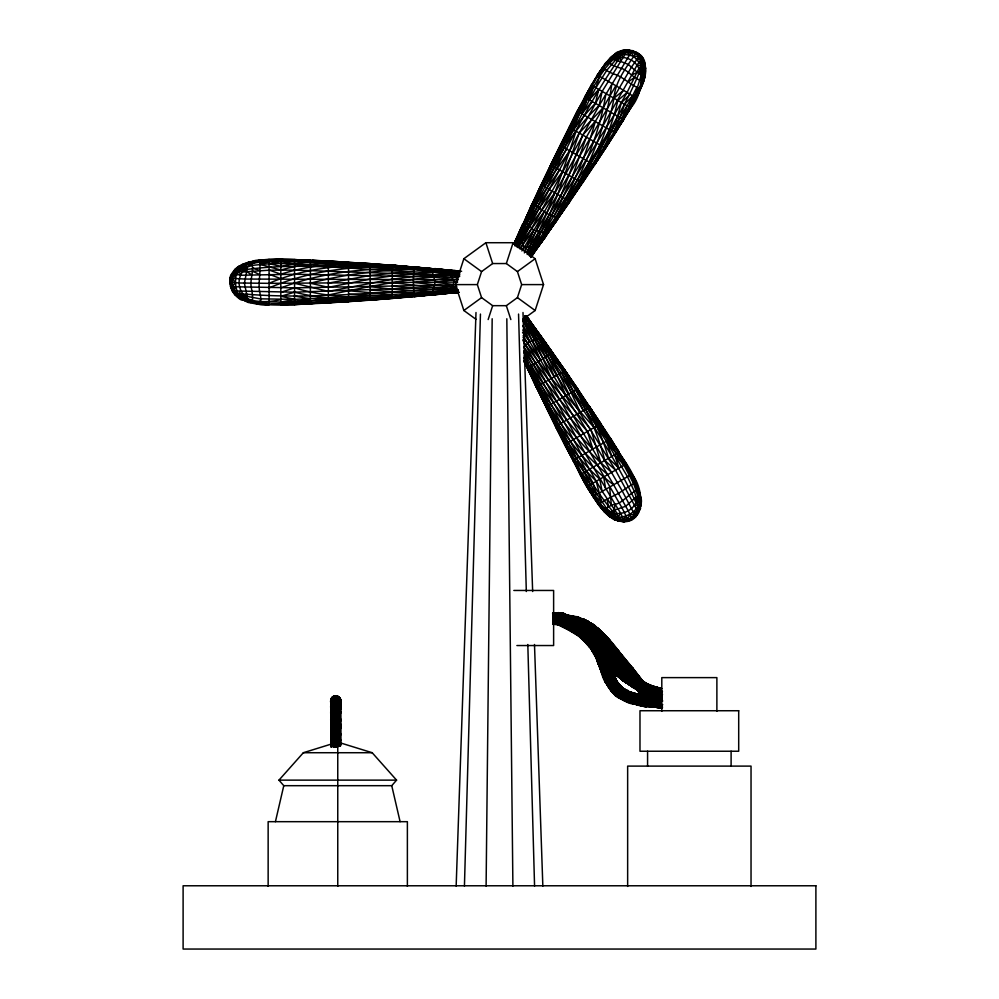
<?xml version="1.0" encoding="UTF-8"?>
<svg xmlns="http://www.w3.org/2000/svg" width="999" height="999" viewBox="0 0 999 999"><rect width="100%" height="100%" fill="white"/><g stroke="black" fill="none" stroke-linecap="round" stroke-linejoin="round"><path stroke-width="1.5" d="M461.6 271.266L392.332 265.21L328.346 261.051C298.938 261.451 266.995 253.758 239.161 266.121C227.198 272.677 227.185 291.508 239.161 298.052C267.02 310.302 298.951 302.622 328.346 302.797C371.765 300.424 415.122 296.79 458.366 292.257M458.166 277.497L294.58 274.238L240.722 275.249L232.118 273.376C224.101 280.557 241.021 310.227 247.203 296.828L244.418 283.142L247.203 268.931L246.628 266.758L244.43 263.524L235.065 269.468L232.68 273.289L239.61 266.184L251.049 261.588C255.12 269.792 249.513 278.833 251.286 287.45C253.159 297.714 255.045 309.827 240.722 297.502C234.403 289.46 234.79 279.92 236.975 270.654C238.474 268.306 242.382 261.913 245.592 264.285C249.176 263.174 256.83 258.067 259.653 261.288M244.78 263.611L251.298 261.701L269.056 259.54L269.131 304.483C251.036 308.279 231.144 289.41 242.32 272.028L242.32 268.743L245.592 265.185L251.286 262.175L259.191 260.289C261.601 270.679 257.817 281.381 259.64 291.895C264.86 310.964 250.637 302.447 239.598 298.002L234.303 290.796L230.931 277.959L235.065 269.468L242.32 272.028L269.43 270.18L294.593 270.117L459.602 275.674M320.866 303.084L348.551 301.648L348.551 262.238L311.888 260.327L328.346 261.051L328.346 302.922L294.568 304.57L272.053 304.183M330.694 701.31L331.231 708.803M330.694 700.998L331.168 698.626L330.844 699.687M340.085 714.984L340.771 700.324M458.166 291.77L392.07 297.665L280.819 304.82L280.844 304.183L294.568 304.57L294.568 259.528L269.131 259.665L256.843 261.114M516.908 246.878C549.912 184.653 577.609 118.968 617.619 60.814C613.149 42.507 644.13 49.813 644.83 63.162C648.301 79.396 637.612 94.093 630.756 107.867C608.229 144.892 584.378 181.156 558.965 216.271M328.346 302.922L333.017 302.185M301.76 303.933L348.551 301.099M552.934 624.1L571.353 625.961L557.267 624.35L557.629 614.61L566.545 614.947L573.638 616.77M628.646 677.909L595.791 639.61L586.913 632.454L579.345 628.433L579.857 624.625L582.367 619.805L583.416 619.18L588.236 621.54L597.402 627.971L602.971 633.079L618.668 651.785L615.946 648.551M552.834 620.217C595.529 616.445 615.884 662.087 640.009 688.473L647.539 694.355L647.24 701.972L644.867 705.931L635.264 704.095L624.737 700.586L614.323 694.08L607.817 686.051L611.151 683.116L616.096 680.744L620.916 686.588L626.498 690.958L625.162 695.391L622.252 698.701L617.981 696.952L617.869 695.666M615.921 681.755L616.47 680.893L611.813 670.554M458.741 292.345L370.142 300.137L370.142 263.636L348.551 262.362M595.841 657.817C602.247 652.11 589.747 653.533 596.927 657.854M553.121 615.534C597.277 611.613 619.23 657.654 643.868 685.489L647.352 687.974L655.506 690.858L656.942 687.287L661.525 688.561L650.873 685.888L649.387 688.873M266.421 260.127L280.819 259.303L280.819 304.82M659.702 703.758L638.024 700.511L628.246 696.99L620.304 692.145L611.95 682.617L601.236 658.541L609.353 678.958L620.579 691.77L625.586 694.567L633.041 696.99L659.827 700.998L659.602 704.208L637.861 700.948L628.046 697.402L621.965 693.943L616.47 689.285L611.55 682.866L600.811 658.728L597.352 661.238C598.463 663.336 614.273 713.323 622.489 687.774M486.101 886.088L492.17 318.756M294.58 303.933L294.568 304.57L310.389 303.796L328.346 301.948L348.539 301.523L392.245 298.339L458.304 289.797M638.811 690.896L637.936 690.983L640.009 688.473L645.554 684.652L651.76 689.335L660.464 691.758L651.198 688.998L646.341 685.838C654.083 692.994 647.202 683.666 646.341 686.875C649.35 689.46 646.59 683.728 644.879 686.713C629.045 695.229 655.556 701.56 662.175 701.236M571.565 625.786L565.222 624.924L565.621 617.394L566.545 614.947L573.513 616.246M522.702 339.897L585.227 453.496L614.934 503.971L613.661 519.305C645.067 531.843 646.228 491.408 631.905 474.175C598.551 420.03 562.599 367.332 525.499 315.634M644.78 64.898C646.341 72.365 644.43 83.866 639.622 88.561M657.03 687.3L651.448 685.963L641.233 681.355M614.71 661.113L608.341 667.607L623.588 681.006L637.699 690.097L623.463 680.981L626.947 675.411L607.579 658.166L581.43 628.92M404.745 297.19L392.245 298.339L392.332 265.21L459.915 271.204M611.925 657.529L590.796 635.526L595.504 628.721L597.265 627.747L602.971 633.004L618.756 651.598M597.202 628.771C595.966 623.9 586.937 621.99 582.892 619.305M464.435 886.088L480.444 314.073M661.625 701.523C655.344 703.97 656.38 690.384 662.337 695.079M660.464 691.758C654.994 690.784 647.839 684.565 645.566 692.844C641.957 696.49 648.039 700.811 651.286 698.751M456.156 886.088L475.999 312.512M582.729 629.507L570.928 625.486L557.18 624.075C559.952 623.164 584.74 639.71 566.52 627.797C569.318 618.893 584.115 640.646 587.275 641.907M634.752 703.758C672.115 713.199 607.105 699.337 614.909 692.694M616.408 695.666L614.323 694.08L618.181 690.958L621.191 686.675L614.085 677.547L610.539 668.905M651.86 698.888C633.141 698.663 616.907 688.523 611.363 670.366C614.273 680.719 621.203 690.446 632.23 692.881C635.039 693.131 639.023 694.268 638.511 697.814C638.199 710.202 623.289 700.574 617.894 696.827L628.846 702.384L644.355 706.118M330.694 700.324L331.231 703.796M340.085 704.857C345.154 695.729 327.123 694.642 331.231 704.27M331.168 702.722L331.231 709.902M340.696 705.818L340.085 708.753M330.669 707.092L330.744 705.956M340.771 713.161C341.346 705.719 327.697 707.866 331.231 714.747M370.08 264.51L370.142 263.636L459.902 271.391M567.819 624.687L580.431 634.253L600.149 657.092L615.746 672.777L614.997 674L623.438 680.906L637.787 690.072L632.692 687.337L633.953 684.078M331.231 707.13C329.658 698.651 345.379 702.572 340.085 710.127M644.855 64.81C645.841 69.63 646.178 78.359 642.469 81.156M591.858 635.214L590.871 635.589L586.937 632.542L588.361 628.808L580.007 624.2L571.191 621.465L552.847 619.755M595.104 626.735L592.744 624.3L583.304 619.143L597.39 627.896L609.677 640.821C602.16 632.13 593.768 623.463 582.729 619.43L592.907 624.562L597.402 627.971M623.875 690.184C618.006 685.501 614.972 678.096 611.55 670.404C625.624 697.24 610.052 673.938 622.514 688.074M622.752 671.34L608.304 657.542L584.34 629.832L580.094 635.514C590.384 644.83 598.438 659.64 608.866 667.282M622.976 50.549L623.101 51.211C606.093 56.531 602.897 63.711 621.141 68.219C629.495 71.004 634.515 80.382 643.668 80.944C645.391 72.34 646.291 62.125 639.535 55.345L627.472 50.387L622.976 50.549L620.192 57.33L617.619 60.814L615.059 60.002C607.267 47.44 640.421 48.214 642.919 58.666L644.58 63.611L640.109 55.007L631.967 50.974L599.163 105.507L520.242 249.088M576.685 630.893L575.424 631.256L577.859 627.01M660.789 695.916L660.851 693.706M639.148 89.848L636.288 97.565L630.619 107.842L605.481 148.164L569.88 201.498L530.856 257.305M594.929 655.157L591.545 649.25C598.988 660.551 592.007 653.808 591.82 648.913M568.181 615.846L564.123 613.511L560.439 612.749L560.252 614.747L555.444 614.959M535.114 248.826L534.253 252.66L530.719 257.417L534.253 252.66L534.64 248.539L533.928 247.165L549.525 214.348L557.792 194.405L579.22 133.004L602.135 91.446L627.472 50.387L631.967 50.974L642.307 58.953L644.83 63.162L638.985 68.182L627.035 92.57L614.497 114.398L527.185 254.52M606.955 651.598L599.587 658.041L608.453 667.619M643.806 77.373L644.043 74.875M526.573 316.034L540.397 335.776L526.523 316.496M632.23 692.881L633.166 694.63L632.817 697.889L631.393 700.761L629.32 702.359L621.778 698.9L612.762 692.469L605.644 681.755L597.352 661.238L605.556 682.055L611.363 690.559L617.832 696.678L624.512 700.586L627.31 698.588L629.195 694.018L628.346 691.258L625.611 692.856M458.191 291.421L414.273 296.641C413.224 287.55 413.037 276.248 414.273 266.908L446.453 270.192M572.627 627.847L571.59 628.446L572.589 625.874L581.243 633.054L605.007 660.551L616.433 671.915L633.541 684.827C606.231 671.415 593.556 641.433 568.968 624.999M269.131 303.971L269.056 304.62L259.191 303.883L252.61 302.31M626.098 520.954L618.356 520.754C609.702 518.893 604.07 511.213 598.588 504.882L604.045 500.674L618.543 493.381L631.518 484.815L636.351 483.079L640.684 497.227L639.26 507.055L634.802 514.597L628.034 520.516L623.463 521.778L620.729 521.041M232.093 274.688L230.357 277.635L229.758 282.093L230.931 286.713L294.568 287.849L456.693 284.84M330.694 701.935C331.106 694.879 343.631 697.614 340.085 704.07M661.563 706.817L645.641 705.331L636.338 703.383L626.286 699.762L616.046 693.069L611.088 687.524L606.805 680.519L594.567 651.935L593.781 650.574L592.532 651.098L591.433 649.625L592.869 649.163L591.046 646.665L589.685 647.24L588.024 644.43M659.827 702.834C646.365 701.698 631.905 699.887 620.854 691.395C611.6 684.29 608.229 672.477 603.808 662.237L588.111 644.143L590.347 641.021L594.405 637.911L612.624 659.315M330.694 706.63L331.168 704.22M340.734 707.829L340.234 705.968M530.319 256.368C564.16 207.355 603.508 158.516 613.96 98.202C615.184 80.757 627.172 66.384 636.55 52.273L640.109 55.007L631.668 66.783L524.313 251.436M523.051 325.512L596.69 446.878L622.277 491.046L635.751 516.733L628.034 521.178L628.034 520.516C607.617 523.701 595.966 501.073 586.937 486.638C564.46 445.404 544.667 402.747 524.05 360.564M526.323 252.36L602.897 125.924L631.755 74.962L645.666 68.394L644.18 63.374L638.324 56.656C631.356 56.231 624.899 53.509 617.732 54.058C601.136 64.411 597.714 68.469 616.895 75.062C625.312 78.759 631.755 86.164 640.721 88.649L644.642 74.276L643.656 69.031C640.259 62.725 634.74 58.329 631.018 52.435L622.265 52.348L613.036 56.031L602.959 66.846L597.402 75.025L611.838 83.441C607.654 117.832 595.766 150.837 579.532 181.319C566.733 208.267 544.143 228.559 529.183 254.183M625.649 674.45L625.199 673.588L638.286 690.284C643.718 697.801 653.683 699.2 662.262 699.912M632.804 668.568C617.532 651.573 605.094 630.207 583.678 620.129C604.944 630.344 617.394 651.847 632.704 668.756C631.48 666.895 626.86 671.69 625.362 673.351L638.448 690.059C643.843 697.552 653.658 698.988 662.212 699.55M616.096 694.717C619.705 700.112 629.27 701.66 635.264 704.095M611.338 657.704L613.586 654.258L618.718 651.073L632.879 668.256M616.283 695.666L611.151 690.771L605.556 682.055L608.94 679.17L614.298 677.572L618.693 684.465L617.444 685.551L616.545 684.415L617.469 683.566M614.76 677.884L614.285 678.883M627.597 520.754L635.601 516.146L640.471 508.566L639.822 508.354L640.234 505.781M617.906 519.38L618.356 520.754L613.486 518.893L608.766 516.046L608.853 514.647M567.707 624.962L567.981 625.599M645.829 683.778L643.244 682.267L651.46 685.776L641.383 681.193L645.841 683.054L641.77 680.893L643.531 683.304L641.658 680.981M607.392 639.248L602.684 633.791L602.872 632.879L592.345 624.338L588.611 628.421L579.857 624.625M568.344 615.284L560.364 613.486L552.647 613.998M561.825 614.984L562.187 613.011L552.609 613.349M552.984 624.263L565.359 625.012L557.18 624.075C564.472 628.571 587.687 638.299 563.161 623.888M661.488 688.261L660.476 691.945L656.755 691.133M530.344 254.633C566.121 206.793 596.366 153.297 605.943 93.569L591.333 85.115L602.996 67.045L613.224 57.068L621.59 54.483L623.676 57.492C648.276 61.701 643.418 93.569 630.756 107.867C598.413 158.204 565.721 208.366 530.744 256.93M662.212 696.003L653.159 695.254L653.271 700.124L658.416 701.223M330.744 700.162L330.844 699.525L330.844 746.465M340.734 701.635L340.484 702.734M602.135 91.446L599.163 105.507C558.416 143.531 537.874 196.241 514.71 245.617M331.168 700.923L331.231 705.394M588.236 622.964L588.149 621.465L583.179 619.155M275.424 821.678L283.778 785.689L278.971 780.132L303.359 752.722L330.594 744.292M552.622 613.573C567.869 612.325 567.27 615.159 552.684 614.56M631.755 74.962L637 65.172L641.008 65.697L641.82 69.818L641.395 74.538L634.552 96.741L630.182 107.58L580.981 182.205L550.736 164.823L514.048 243.744M259.191 303.883L263.536 303.571M640.072 70.617C616.658 129.071 575.624 178.921 543.481 232.755L533.703 230.057L526.685 223.064L524.013 222.989L522.889 223.813L513.761 244.131M636.825 87.288L632.629 95.804L624.512 104.47L620.079 117.62L613.561 132.093C622.464 115.21 638.111 101.648 642.145 82.418M659.577 691.271C656.842 698.039 643.943 692.469 639.697 688.773L598.563 638.349M558.166 615.047L558.079 612.637L563.161 613.299L562.762 614.822L552.697 614.897M626.011 672.589L641.982 691.87L653.271 694.792L655.544 690.534L660.002 691.246L650.849 689.123L644.18 685.302C619.505 657.342 597.427 611.288 553.159 615.222M662.474 707.067C649.862 704.957 658.915 710.701 659.602 704.208M564.098 613.661L558.091 612.824L562.187 613.011M565.222 624.924L557.267 624.35L564.31 624.512M553.196 613.748L553.571 612.687L556.131 613.374L553.571 612.687M235.564 286.85L234.303 290.796L235.564 294.717L239.161 298.052L243.893 295.779L260.102 298.838L294.605 299.363L391.82 294.568L449.85 290.522L454.445 282.105L449.85 273.514C398.601 264.373 346.478 262.387 294.568 260.152C274.275 260.739 246.915 255.407 232.68 273.763L230.931 286.713L232.68 290.896L294.58 292.183L456.705 286.626M230.944 277.472L232.118 273.376M639.822 508.354L641.308 503.346L634.253 498.801C603.896 435.077 560.851 378.234 523.464 318.556M551.997 417.919L523.776 360.564L555.606 426.523C574.388 453.246 581.855 494.517 610.476 512.524C619.942 515.634 631.38 511.9 635.988 502.772C644.13 479.021 620.054 458.553 610.776 438.736C584.278 398.788 557.867 358.716 529.27 320.229L526.473 315.946L577.622 388.873L609.477 437.749M340.634 702.11L340.085 703.583M605.943 93.569L630.182 107.58C636.475 93.307 648.339 76.049 641.008 60.09L636.563 58.966M617.832 683.154L612.487 672.227L614.76 678.159L618.693 684.465M476.098 319.393L463.861 310.502L455.457 284.603L463.861 258.716L485.889 242.72L513.111 242.72L535.139 258.716L543.543 284.603L535.139 310.502L522.902 319.393M477.347 284.603L481.58 271.591L492.657 263.549L506.343 263.549L517.42 271.591L521.653 284.603L517.42 297.627L506.343 305.669L492.657 305.669L481.58 297.627L477.347 284.603L455.457 284.603M488.149 319.555L492.657 305.669M506.343 263.549L513.111 242.72M528.671 253.596C548.051 214.298 562.624 172.827 576.073 131.181M611.838 83.441L615.834 85.652L586.376 137.125L572.127 177.098L554.233 216.321L557.442 219.655L530.906 257.03M601.698 69.505L597.402 75.025L597.914 75.424L584.677 97.153L621.927 118.681L628.933 106.918L632.629 95.804L615.834 85.652M516.196 245.055L564.21 147.652L595.791 87.9L599.562 76.723L604.857 68.831L613.748 58.579L617.657 55.869L620.192 57.33L623.676 57.492M599.562 76.723L593.643 86.613L589.16 99.788L598.688 89.523L595.404 103.359C557.03 142.657 537.574 195.08 514.56 243.881M330.844 705.918L331.168 705.107M340.634 707.879L340.085 709.053M607.429 666.308L612.25 677.821L619.143 686.588L623.776 690.521L620.816 695.391L617.981 696.952M515.222 245.841C532.192 199.35 555.332 155.444 578.209 111.676C591.121 94.118 596.128 62.587 620.192 57.33L620.966 61.538L628.309 64.436L639.223 73.963L645.304 74.263L645.017 68.519L642.844 64.223L639.185 62.113L637 65.172M573.426 129.658C581.143 107.892 588.985 85.702 602.996 67.045M557.38 624.263L564.16 624.787M514.772 244.031L531.693 204.783L555.931 155.345M640.534 88.724L643.443 81.106M514.385 243.781L531.693 204.783C539.735 206.169 545.529 214.897 554.233 216.321M552.147 165.572L550.736 164.823L560.227 145.355L577.335 111.176L591.333 85.115L591.883 85.464C570.054 123.864 551.311 164.198 535.302 205.394L559.527 169.818L579.22 133.004L603.109 107.78M662.137 696.952L653.071 695.716L647.689 693.93L651.198 688.998L660.264 691.445L651.598 689.11L646.615 685.764L653.895 690.796M514.198 243.669L522.889 223.813L524.413 223.227M636.288 97.565L632.629 95.804L627.035 105.894L621.927 118.681L623.688 119.68C593.668 162.075 568.581 207.992 533.928 247.165L524.2 246.853L519.205 238.661L541.246 184.852L569.88 201.498L545.417 236.326L529.857 256.144M589.685 647.24L587.899 644.58L589.81 646.877M523.089 249.613L586.376 137.125M592.195 85.714L581.73 113.699L592.02 101.423M597.589 641.308L610.239 656.006L603.471 662.462L580.094 634.964M518.344 235.926L522.802 224.975M524.238 361.85L536.288 387.113L565.072 370.504L540.609 335.664L525.099 315.821M524.375 252.922L533.703 230.057L519.83 248.601M528.571 213.299L541.096 184.877L542.944 182.43M330.981 699.225L332.617 696.827L335.239 695.941M251.298 301.998L251.049 302.585L239.61 297.552L239.161 298.052L235.564 294.255L235.065 294.705L232.68 290.896L232.667 286.788L235.052 282.804L232.667 278.359L230.357 277.635M537.3 194.942L540.921 186.438L514.223 243.843M540.459 335.252L539.21 338.923L529.645 341.496L523.988 347.227L589.41 469.305L602.035 491.071L617.195 513.623L618.618 521.191L623.526 521.103L635.601 516.146L638.561 513.061L637.949 512.774L639.348 509.453M523.364 223.601L532.13 204.795M526.972 252.772L543.98 211.875L517.819 247.477M629.807 107.43L630.619 107.842L634.228 99.9M579.982 634.24L578.995 635.876M240.722 290.622L239.161 293.943L235.065 294.705L232.68 290.422L232.118 290.809L230.944 286.214L230.357 286.538M619.954 685.589L621.191 686.675M541.52 185.027L551.173 165.047M635.839 97.315C639.685 88.861 646.253 79.308 641.82 69.818L638.985 68.182M638.786 88.062L628.933 106.918M559.328 148.401L577.335 111.176L585.227 97.477L584.677 97.153M603.871 147.228L611.775 131.056L617.594 116.196L621.39 102.635L630.107 94.443M577.335 111.176L550.736 164.823L560.689 145.629M552.734 165.846L593.643 86.613M603.271 509.24L598.626 504.695L603.796 511.288L609.078 515.472L614.123 517.245C625.399 518.356 635.801 513.086 640.047 502.272L639.073 490.634L636.163 483.017M561.388 144.243L566.945 133.092M568.331 130.307L569.717 127.522M331.168 706.093L331.231 708.491M662.399 694.767C655.169 694.243 646.69 693.019 642.045 686.775L606.068 642.607L593.418 630.881L584.427 625.824L583.091 629.445L596.028 640.109L602.285 647.127L602.959 646.877L590.933 634.552L579.195 627.26L565.009 623.726L552.834 623.014M570.392 126.186L577.859 111.488M518.469 247.827L559.527 169.818M578.533 110.215L585.227 97.477M523.151 335.602L622.065 507.979L627.497 518.818C621.228 519.605 614.21 519.705 608.766 516.046L612.062 510.939L625.761 506.243L636.226 496.99C645.279 494.305 640.172 508.591 638.361 512.537L634.802 514.597L630.157 514.522L627.497 518.818L628.034 520.516M555.731 217.432C572.514 187.113 586.226 155.007 595.267 121.516L582.704 135.015L568.98 175.325L560.726 195.904L543.481 232.755L545.466 236.85L530.906 256.706M331.168 699.312C333.142 694.53 341.146 696.328 340.771 701.51M340.085 705.669L340.796 703.084L340.234 700.786M331.168 723.026L331.231 726.535M620.704 122.952L615.259 133.079L623.576 119.618L622.789 119.181M340.085 707.392L340.796 704.857L340.234 702.584M591.433 85.202L584.79 97.215L571.416 128.496L550.849 164.86L526.685 223.064L549.213 189.261L562.549 171.616M587.437 93.469L591.883 85.464M552.872 619.293L571.278 621.003L584.64 625.399L588.036 621.44M521.89 250.924L524.2 246.853L522.415 249.213M561.475 144.293L563.036 141.608M608.379 142.932L594.243 164.997L601.435 153.009M609.877 140.335L611.376 137.75M561.738 624.887L561.163 625.686L572.789 631.718M331.168 740.646L331.231 743.905M340.309 743.805L340.234 740.546M627.035 105.894L567.519 199.638M340.085 709.44L340.771 706.256M595.791 87.9L606.868 70.167L617.632 57.655M552.31 352.772L541.258 336.963M593.381 82.954L594.892 80.444M596.403 77.934L597.914 75.424M637.949 512.774L640.471 508.566L635.988 502.772L634.253 498.801M570.491 126.249L572.04 123.689M543.081 185.527L566.708 149.088M580.981 182.205L582.342 183.067L590.322 169.855M516.321 246.466L529.732 226.298L554.807 192.782M578.471 187.587L557.217 219.28L528.896 255.419M552.822 621.116L570.978 622.789L583.678 627.447L597.002 637.837L595.741 640.072L602.285 647.127L587.649 632.604L579.445 628.508L583.204 630.307M236.975 274.887L240.722 267.557C243.194 265.697 248.951 259.678 251.823 262.512M340.085 722.389C344.393 714.56 327.485 714.135 331.231 722.165M597.814 158.092L600.374 154.196M573.276 616.046L571.278 621.003L571.166 625.948M585.876 176.161L588.436 172.315M544.717 186.376L569.667 150.799L594.355 165.06L615.259 133.079L577.447 111.239M331.393 698.376L333.404 696.49M599.487 73.102L601.848 69.618M558.903 216.209L562.375 211.101M564.984 207.268L568.456 202.16M548.089 231.893L555.506 221.141M340.085 726.748L340.796 724.725L340.234 722.914M557.167 218.756L545.616 236.451L534.952 250.587L538.511 245.554M662.175 696.478C656.48 699.2 644.33 688.798 641.121 693.356C643.031 698.776 653.021 699.637 658.066 700.911M340.085 729.682C344.205 722.339 327.672 721.952 331.231 729.47M542.944 239.248L547.44 233.004M242.32 272.028C258.154 251.161 288.536 263.574 310.377 262.088C360.189 264.423 409.99 267.307 459.627 272.04M592.345 624.338L602.872 632.879L609.752 640.396L605.444 643.131L602.122 647.065L590.734 635.202L579.233 628.221C600.124 636.912 611.276 658.553 626.123 674.263M551.91 191.009L539.148 208.354L519.205 238.661L516.333 239.835L513.748 244.218L515.459 241.009M550.174 229.295L557.467 219.418M568.768 200.549C591.396 170.966 609.914 137.163 617.819 100.499L627.035 92.57M459.528 273.751L414.061 267.282L392.332 265.21L392.083 265.996L395.154 266.233M613.186 691.733C611.338 693.294 617.245 695.591 612.774 692.245L616.033 695.466M642.27 682.392L645.217 683.428M642.482 691.183L647.489 686.625L656.331 690.833L647.814 687.649L644.48 685.127C624.787 663.461 610.177 634.702 583.653 620.416M608.766 516.046L603.796 511.288L608.441 506.68L614.934 503.971L620.779 513.399L618.319 516.62C597.764 513.274 590.072 489.985 581.98 473.601C561.675 435.552 542.519 396.89 523.788 358.042M551.648 225.911L554.408 222.34M340.085 736.313C343.943 729.557 327.922 729.208 331.231 736.126M542.757 239.111L545.616 235.464L545.466 236.85L530.694 256.568M623.438 670.579L619.967 667.931L615.958 672.514L633.204 685.514C611.326 673.451 596.815 652.634 580.182 634.752M605.981 64.136L603.421 67.295L602.959 66.846L607.617 61.938M566.745 628.034L569.38 629.382M597.477 75.162L603.596 67.745M572.852 616.383C583.641 617.157 576.336 616.433 575.961 621.715C570.904 631.368 587.774 628.596 590.871 635.589M589.835 647.252C587.512 645.591 580.506 636.775 586.888 641.995M625.074 673.788C632.754 683.691 642.245 701.56 657.067 700.149M283.778 785.689L391.745 785.689L396.566 780.132L372.177 752.722L340.634 742.969M340.085 741.882C343.644 735.801 328.221 735.489 331.231 741.708M659.303 700.799L653.833 700.361L647.814 698.289L639.397 692.757L647.364 698.301L658.841 701.198L653.533 700.336L644.667 696.915M609.877 688.661L617.757 682.966M639.185 62.113L642.919 58.666L639.535 55.345M580.481 627.884L579.545 628.533M592.869 650.524L592.395 651.098L587.799 644.692M619.143 686.588L612.699 692.482L605.569 682.18L611.188 690.721L616.57 695.629M607.817 666.208L612.624 677.722L618.056 684.902L618.905 684.253L616.096 680.744M617.819 685.102L611.151 690.759L611.85 690.234M598.176 75.737L604.857 68.831M626.373 516.121L623.189 519.418L618.743 520.529L613.661 519.305L613.361 517.669M553.084 615.871C597.127 611.975 618.943 657.991 643.543 685.701L650.449 689.41L660.139 691.32L652.559 689.997L650.274 693.93L649.612 698.588L653.396 700.249L662.037 701.373M588.911 644.093L584.465 640.297L583.916 640.846M602.872 632.879L597.265 637.524L603.796 644.692L598.226 638.636M633.541 686.825L632.829 687.374L623.688 680.968L608.416 667.507M595.554 635.589C592.195 631.892 592.857 635.539 595.729 637.225M636.026 515.559L638.361 512.537L615.471 470.067L522.652 320.667M594.667 655.007L596.041 657.904M621.578 689.622C623.801 692.757 626.398 687.412 628.846 691.62M584.427 629.782L612.762 662.961M648.601 697.727L647.364 698.301M608.541 60.964L608.154 60.452L613.036 56.031M571.378 380.569L553.134 353.971L565.072 370.504L563.96 371.428M623.813 688.686L621.778 689.447L626.373 692.045M662.474 691.458C656.006 693.98 648.426 682.504 644.605 691.108C636.413 700.149 658.928 699.799 662.599 701.111M593.793 495.991L593.019 496.715L631.905 474.175L638.174 489.597M613.96 98.202L623.551 90.385M608.154 60.452L612.375 57.105M609.415 667.482L613.536 677.559L618.881 684.265M623.513 681.006L614.997 674L623.463 680.981L638.024 689.922L623.463 680.706L615.009 673.9L637.587 689.572L623.438 680.906L615.284 673.875M463.861 310.502L481.58 297.627M517.42 271.591L535.139 258.716M635.177 694.842L636.75 694.305L642.332 695.504M644.405 69.468L645.404 68.744M587.774 644.867L588.436 644.455M526.785 367.27C535.626 363.836 544.667 357.692 552.547 352.635L525.212 317.62M628.134 81.906L634.702 77.335M587.787 486.038L586.937 486.638L598.588 504.882M643.893 695.416L642.994 695.804M614.635 55.469L617.032 53.859M632.055 474.175L631.455 474.438L626.348 463.886L586.937 486.638L574.55 459.652C589.385 476.486 599.525 496.728 614.535 513.349M577.21 389.135L588.423 405.794L577.21 389.135L580.357 394.43M619.38 685.826C623.476 689.198 616.42 682.03 622.34 687.612M578.159 469.168L564.672 444.605L546.016 407.117L577.622 388.873L565.072 370.504L524.6 317.682M581.118 474.088L580.244 474.625L587.025 486.55L596.59 500.811M592.944 494.817L587.025 486.55L564.672 444.605L600.936 423.663L590.122 408.391M572.852 460.626L610.776 438.736L625.774 464.185L626.348 463.886L589.622 406.88L555.606 426.523L572.976 458.828M600.424 423.963L589.622 406.88L610.252 439.036M645.404 696.89L650.549 699.337M610.676 438.798L619.255 452.097L580.244 474.625C563.024 434.852 538.961 398.414 524.213 357.43M429.545 268.893L435.164 268.669L458.166 271.154M572.964 460.564L573.726 460.127M617.195 513.623L614.348 515.259L606.381 508.229L590.496 484.415L558.716 424.725L524.188 355.906M635.988 502.772L638.523 501.298L639.685 496.865L631.905 474.175M620.779 513.399L622.34 516.833L618.681 518.943L614.123 517.245L605.019 509.69L593.531 496.328M635.988 508.953L639.26 507.055L641.046 502.984L640.684 497.227M243.893 295.779L246.628 294.205C316.508 299.787 386.75 290.971 456.63 288.486M593.643 652.434L594.88 651.76C602.247 665.334 604.482 682.105 616.246 692.894C628.571 703.758 645.966 705.681 661.7 706.63M596.553 639.86C589.198 634.777 581.143 626.685 570.978 625.674M641.87 694.155C630.157 684.74 646.902 700.099 650.224 699.387M600.649 657.841L599.612 658.116L580.044 635.152M620.429 686.837L622.24 687.574M572.727 631.905L561.101 625.611L578.746 636.113L566.52 627.797L557.067 623.863C597.015 622.102 615.696 664.947 638.648 689.834C644.03 697.127 653.646 698.975 662.162 699.15M546.016 407.117L546.803 406.73M609.727 688.973L618.756 697.027M596.028 640.109L587.474 632.679L579.807 628.471L587.837 632.479L602.409 647.102L590.734 635.352L579.27 628.321M230.357 281.843L229.758 282.093L239.161 282.992L269.043 283.341L457.567 282.068M614.934 503.971C622.852 505.432 640.396 478.471 640.284 497.452L640.933 497.477M580.094 635.514L580.968 635.451L587.025 642.007M269.043 283.341C300.761 269.418 335.714 265.272 370.08 265.235M269.118 287.899C300.999 274.338 335.514 268.119 370.03 266.945C400.237 264.623 429.582 274.088 459.715 274.213M337.025 747.289L337.025 695.928L335.739 695.754L333.841 696.128L333.841 747.364M280.831 287.937C337.824 266.146 399.812 265.909 459.602 273.014M280.894 292.307L294.568 287.849C347.864 304.121 403.783 295.554 458.116 290.934M662.499 700.861C654.869 700.724 643.706 698.388 639.772 692.707M596.028 657.305C600.849 665.496 601.373 681.106 608.878 686.138M537.1 386.938L536.288 387.113L524.213 360.189M635.739 483.254L636.351 483.079L638.274 489.572M662.325 700.262C648.413 697.814 633.666 695.316 621.565 687.799M458.366 279.708L244.767 279.058L232.667 278.359L235.564 269.917L239.161 266.121L243.893 269.867C306.231 260.914 369.905 271.528 432.604 272.44L435.152 282.267L432.604 291.833L433.878 294.193L435.164 294.755L458.166 292.145M588.823 644.28L588.149 644.243L603.408 662.474L588.111 644.068M626.223 521.103L623.463 521.778L622.34 516.833M623.101 51.211L618.019 52.423L618.231 53.059L613.124 55.682L613.436 56.269M235.564 278.733L234.303 274.313C241.421 262.138 257.305 263.611 269.131 260.177M633.416 512.062L637.462 511.188L640.222 508.129L641.308 503.346L640.659 503.209M328.346 295.005C371.616 285.739 415.297 277.51 459.528 274.762M328.346 283.104L370.08 275.462L412.999 271.341M294.593 260.552L294.58 259.653L310.389 260.127L310.377 262.088L294.605 263.674L280.994 266.408L269.43 263.724L280.969 263.511L294.593 261.551L280.906 261.363L269.43 263.724L252.397 265.359L242.32 268.743L239.161 271.503L240.722 275.249M246.628 294.205L239.161 293.943C250.474 303.209 267.495 302.772 280.994 299.575M269.43 301.898L280.969 302.073L294.605 299.363L280.956 296.253L294.58 292.183C333.341 301.998 373.976 300.899 412.999 293.207L370.08 290.022M328.346 298.064L294.593 303.534L280.844 304.695M458.054 290.372L414.061 296.541M456.693 292.133L430.307 294.83L437.662 294.156M457.392 281.681L454.445 282.105L457.392 282.467M280.844 259.952L259.653 262.262M236.975 290.634L236.975 294.418C257.879 309.528 286.863 303.134 310.377 298.851L294.593 296.079M609.79 688.985L606.031 682.492L597.414 661.088L605.744 681.58L611.5 690.434M440.596 293.631L443.531 293.231M458.154 279.096L435.152 282.267L453.758 284.515M458.878 292.245L453.771 292.782L449.85 290.522L413.636 288.399L392.232 286.014M634.253 704.12L623.576 699.75L629.32 702.359M418.643 295.679L421.69 295.279M558.154 614.647L560.289 614.385M395.304 297.64L398.364 297.265M638.661 490.859L639.298 490.784M458.866 292.295L454.458 292.832L452.31 292.02M552.634 613.773L560.402 613.074M552.659 614.26L560.364 613.486M617.857 52.835L622.265 52.348L625.536 54.233M456.843 292.245L440.596 293.868M459.665 276.573L414.273 282.442L456.718 287.188M427.435 295.229L406.793 296.84M558.141 614.285L560.314 614.048M407.854 296.878L414.061 296.253M272.178 260.289L280.844 259.44L280.919 260.352M558.129 613.948L562.012 613.998L567.782 615.996M418.494 295.866L425.874 295.217M634.103 505.706L637.749 505.394L638.124 496.565L633.678 483.741L623.9 465.134L575.736 390.085L524.787 316.071M395.154 297.777L402.422 297.19M583.404 630.394L579.445 628.508L587.474 632.679M354.72 300.824L376.024 299.2M381.918 298.763L389.298 298.226M370.142 263.636C340.372 262.25 309.84 261.451 280.956 270.03L259.952 264.335L269.28 261.576L280.906 261.363M606.805 682.504L605.631 682.292L595.841 657.554M354.707 300.687L362.425 300.162M370.03 297.889L280.969 302.073M339.223 301.673L346.99 301.198M370.13 299.638L392.245 298.002M323.863 302.585L328.359 302.335L323.863 302.247M558.116 613.386L563.998 613.985M303.197 303.596L314.885 303.209M644.904 697.027L643.294 695.754M413.211 269.493C378.559 270.117 343.893 274.3 310.377 283.216L310.389 303.921L307.517 303.172M339.223 301.96L348.551 301.648M280.906 303.783L310.377 302.909L328.346 300.374L370.117 300.012L432.604 291.833L392.07 289.223L370.117 286.501M595.466 651.435C602.584 665.034 605.544 681.268 617.207 691.97C629.37 703.096 647.04 703.571 662.562 704.582M594.33 650.299C602.185 664.148 604.745 681.218 616.883 692.295C629.095 703.458 646.852 703.995 662.437 705.007M631.393 700.761L646.49 704.108L662.3 705.419M598.838 659.802C603.658 672.789 608.391 687.549 620.504 695.716C632.492 703.92 647.564 705.044 661.625 705.806M521.653 284.603L543.543 284.603M513.836 590.459L553.621 590.459L553.621 645.541L516.895 645.541M303.359 752.722L372.177 752.722M278.971 780.132L396.566 780.132M311.888 261.139L328.359 261.176M605.744 681.58C616.096 702.16 641.246 707.042 662.225 706.967M280.969 263.511L391.895 268.182M618.568 697.077C631.543 704.944 647.165 706.543 662.012 707.192M331.456 262.075L340.784 262.225M558.091 612.812L563.161 613.299M658.453 706.693L662.399 706.755M553.371 614.185L573.551 616.346M553.309 614.373L560.876 614.822M553.271 614.522L557.966 614.947M553.234 614.722L566.233 615.297L578.708 617.682M553.196 614.947C567.832 614.735 583.391 617.257 595.142 626.623M553.059 616.246L565.796 616.62M553.021 616.658C570.566 615.746 588.861 620.991 601.648 633.428M552.984 617.095C570.417 616.158 588.598 621.353 601.373 633.628M552.959 617.557C570.267 616.62 588.336 621.728 601.086 633.841M552.934 617.869C570.117 617.182 588.049 622.115 600.774 634.09M552.909 618.344C596.391 613.598 619.58 657.729 643.181 685.938L649.325 690.734L661.251 693.356M552.884 618.818C596.241 614.023 619.255 658.129 642.819 686.201L649.088 691.096L661.138 693.756M552.834 620.679L565.109 620.941M552.822 621.54L565.047 621.828M552.822 621.94C595.042 617.494 617.719 660.464 640.684 687.886L647.864 693.493L657.929 694.692L648.463 692.195L641.783 686.975C622.015 665.421 607.604 636.263 580.756 622.452M552.822 622.327C594.929 617.906 617.382 660.926 640.334 688.186L647.689 693.93M552.834 622.689C568.793 621.878 585.451 626.361 597.265 637.524C587.075 626.261 572.09 620.704 557.08 620.754M552.847 623.314L565.009 623.726M552.872 623.588C594.805 619.193 615.659 663.161 638.873 689.585C643.194 695.466 650.636 697.801 657.567 698.751M552.884 623.813L564.235 624.675M661.8 707.379L644.355 705.794M557.142 619.368C598.526 616.883 619.18 660.089 642.432 686.488C647.015 692.619 655.381 693.793 662.487 694.317M557.117 619.842L565.209 620.004M557.105 620.304L565.159 620.479M391.895 296.403L348.539 294.168M557.08 621.191L565.072 621.39M661.575 707.504C648.726 706.892 635.439 705.569 623.676 699.987L633.816 703.883L644.093 706.143M348.551 263.162L351.636 263.249M362.425 263.549L392.332 265.21M348.551 262.238L294.58 259.653L328.346 262.912M657.292 707.479L661.35 707.604M456.593 289.061L433.878 287.575L392.32 282.63M377.472 264.785L389.285 265.21M662.487 707.704C653.184 706.343 641.033 708.104 633.116 702.909M557.405 615.946L565.884 616.283M557.092 623.101C597.29 621.041 616.483 663.823 639.397 689.048C644.605 696.041 653.945 697.801 662.125 698.313M659.49 704.632L662.524 704.757M659.352 705.057L662.399 705.182M659.19 705.456L662.25 705.581M659.015 705.831L662.087 705.956M661.9 706.305L636.513 703.209M658.229 706.93L661.35 707.055M658.004 707.13L661.912 707.292M558.091 612.737L560.439 612.762M661.313 707.23L655.918 707.017L661.438 707.354M661.513 707.417L656.131 707.192L661.638 707.517M656.818 707.492L661.85 707.629M557.454 615.609L565.983 615.983M558.104 613.161L560.389 613.261M558.116 613.648L560.339 613.748M656.58 707.442L662.062 707.692M557.492 615.309C583.316 613.836 604.67 631.38 618.843 651.298L602.784 632.866L597.04 627.734M566.321 615.147L557.629 614.61L566.233 615.297M362.387 264.023L365.472 264.223M391.82 294.568L348.539 290.746M566.87 615.933L566.733 615.134L557.667 614.46L573.176 616.071M377.41 265.01L380.344 265.21M557.192 624.175L565.134 624.712L575.636 627.06M557.704 614.335L566.47 614.972M404.395 266.908L409.016 267.257M658.116 693.93L648.251 692.632L641.221 689.947M580.357 623.326C607.042 637.125 621.353 666.133 641.033 687.574C645.866 694.218 654.67 695.366 662.275 695.541M557.792 614.248L566.733 615.134M557.579 614.797L566.158 615.484M557.542 615.034L566.071 615.709M557.367 616.333L565.709 616.995M557.317 616.733L565.621 617.394M557.28 617.182L565.534 617.832M557.242 617.644L565.459 618.294M557.217 617.956L565.397 618.606M557.192 618.418L565.334 619.068M557.167 618.893L565.259 619.542M557.067 621.615L565.022 622.252M557.067 622.027L565.009 622.652M557.067 622.402L564.997 623.039M557.08 622.764L564.997 623.388M557.105 623.401L565.034 624.025M557.13 623.663L565.059 624.3M565.097 624.525L557.155 623.888L573.039 631.168L584.465 640.297M657.679 696.091L647.402 694.78L639.959 691.408M417.982 267.944L420.866 268.182M564.46 624.125C554.42 624.138 571.316 630.144 572.827 631.93L566.645 628.134M658.254 693.506L650.736 692.744L641.533 689.635M657.629 696.553L647.277 695.192L639.772 691.658M560.414 612.924L562.175 613.074M662.125 697.414L647.177 695.591L639.61 691.882M662.412 700.574C654.245 700.074 645.329 698.301 639.485 692.095L647.09 695.978L662.112 697.864M657.854 700.449L647.015 697.801L639.323 692.444L646.977 696.69L662.137 698.738M662.337 691.508L652.359 690.159L644.23 687.2M643.88 687.487L652.172 690.359L662.05 691.733M643.518 687.787L651.96 690.596L661.912 691.907M643.144 688.111L651.76 690.871L661.775 692.132M661.638 692.382L651.96 690.596L646.078 687.374M661.5 692.669L649.325 690.734L642.906 688.323M642.195 688.985L648.851 691.495L661.375 692.994M658.378 693.106L648.613 691.92L641.857 689.31M441.57 269.942L444.642 270.217M657.554 697.914L647.027 696.34L639.397 692.282L646.965 697.564L657.767 700.174M527.697 367.47L525.137 363.174M455.244 271.216L452.31 270.916L460.339 271.166M651.96 699.3C628.746 699.063 610.364 686.65 605.232 663.286M656.668 700.224L647.377 699.238L633.179 696.116L621.103 691.021L610.202 678.558L602.247 659.715L609.777 678.758L614.21 685.127M622.227 693.556L638.436 698.701L659.864 701.448M621.965 693.943L638.373 699.163L659.877 701.91M624.924 695.791L638.274 699.612L659.864 702.372M598.151 655.881L608.129 679.632L619.717 692.869L627.809 697.814L632.317 699.188L659.777 703.296M401.411 266.296L392.245 265.322L434.74 268.981L459.665 272.552M404.47 266.621L410.589 267.27M652.846 698.638L657.592 699.15M560.289 623.875L564.385 624.325M418.643 267.52L424.737 268.207M429.308 268.731L433.891 269.243M392.07 266.646C355.132 261.838 316.596 262.712 280.894 274.188L269.43 270.18M460.339 271.228L454.458 270.492L450.699 272.215L449.85 273.514L413.636 276.411L392.232 279.221L328.346 291.371L294.555 283.291M336.238 695.941L339.423 697.514M653.159 695.254L645.192 693.656L640.172 691.146M259.34 303.271L269.131 304.483L259.653 302.884M657.954 700.699L653.196 700.012L659.153 700.973L654.507 699.924M523.126 320.367L524.999 324.375L529.445 324.65L606.393 441.271L627.322 476.386L634.452 491.67L636.975 500.387M459.627 271.616L435.164 268.669L432.604 272.44L392.07 275.924L370.117 279.071L328.346 287.35L310.377 283.216L310.377 262.088L280.844 259.44M658.528 692.744L645.366 690.072L641.408 687.275C621.678 665.771 607.317 636.7 580.556 622.889M252.635 302.21L255.319 302.635M647.315 701.523L632.504 698.763L624.662 696.191M647.127 702.434L627.572 698.214L617.532 691.645L610.377 683.641L608.129 679.632L598.551 655.681M647.002 702.871L631.892 700.012L627.572 698.214M566.808 615.434L569.53 615.871M567.17 624.912L570.179 625.399M653.533 700.336L658.279 701.148M655.694 690.484L659.864 691.208M645.641 705.331L630.107 702.022L622.514 698.538L615.509 693.518L605.881 681.393L597.514 660.913L608.191 686.288L614.71 694.043L607.817 686.151M659.215 691.77L656.53 691.283L659.278 691.957M659.278 691.495L650.649 689.248L645.716 686.151L631.655 668.281M658.965 691.882L650.237 689.61L646.59 687M657.829 695.154L648.251 692.632L642.544 688.648M653.271 694.792L657.754 695.616M657.592 697.015L647.539 694.355M657.567 697.464L647.402 694.78L640.933 690.259M657.554 698.338L647.177 695.591L640.396 690.858M636.338 703.383L645.804 705.157M624.125 700.461L635.002 704.158L644.605 706.043L633.616 703.696L623.576 699.75M658.691 701.248L650.724 699.25L643.131 695.791M660.351 691.558L651.198 688.998M644.23 695.891L632.417 693.006M631.555 692.732L644.43 695.966M641.733 695.591L632.292 693.219M635.451 694.655L641.208 695.853L632.017 693.331M646.852 703.308L637.687 701.373L627.809 697.814M646.69 703.721L631.892 700.012M646.49 704.108L631.643 700.399M637.037 702.547L646.278 704.482M636.788 702.896L646.053 704.832M645.391 705.581L630.381 701.822L622.777 698.338L615.771 693.306L606.056 681.193L596.403 657.916M645.129 705.781L630.107 702.022M634.028 704.02L643.843 706.131M644.867 696.291L628.983 691.82M609.14 667.507L613.324 677.584L619.792 685.838L629.083 692.057L645.067 696.515M608.191 666.133C612.3 685.851 630.694 697.077 649.612 698.588M633.191 694.892L647.152 698.126L639.298 692.644L644.492 696.053M622.727 692.769L633.116 696.553L647.414 699.687M647.427 700.137L633.116 696.553L626.098 693.331M647.414 700.599C626.773 699.075 608.841 683.928 604.695 663.473M647.377 701.061L632.941 697.439L622.951 692.382M647.24 701.972L632.667 698.326L622.489 693.169M622.714 50.986L626.735 51.848L629.532 54.908M617.619 60.814L620.966 61.538M656.805 687.437L661.513 688.411M661.525 688.561L650.998 685.714M661.138 688.973L650.749 686.088L642.382 682.242M661.076 689.223L644.892 683.84M654.158 700.224L650.898 699.125L658.99 701.111M661.001 689.522L644.705 684.103M660.913 689.847L644.505 684.39M660.839 690.209L645.466 685.214M660.751 690.596L646.428 686.076M660.664 691.021L646.228 686.463M660.564 691.47L647.202 687.399M627.684 691.258L642.082 695.516M636.251 694.317L641.82 695.566M562.162 613.186L568.306 615.434M562.1 613.511L568.256 615.621M562.062 613.736L562.986 613.948M556.043 613.523L553.384 613.086L555.931 613.748M636.987 694.355L632.017 692.782M654.682 699.725L656.992 700.262M656.443 691.033L659.19 691.683M638.411 696.54C622.464 694.942 611.538 680.906 608.029 666.158M259.952 301.248L269.28 303.584M556.168 613.935L553.496 612.799L556.168 613.361M553.583 613.374L556.156 614.035M573.076 616.133L578.671 617.582M553.596 612.699L556.193 613.398L553.608 612.762M649.537 698.014L644.48 696.303L639.298 692.644L644.505 696.528L649.562 698.313M654.482 691.658L647.989 689.185L644.879 686.713M654.308 691.97L647.739 689.472L644.567 686.95M249.987 301.623L244.43 300.662L239.61 297.552M628.346 691.258L637.437 694.592M650.649 689.248L652.734 689.872M627.884 701.735L633.428 703.483L629.158 701.985M632.592 693.181L637.824 694.992M632.891 693.643C680.531 706.368 619.755 692.906 619.792 685.838M638.261 695.903C624.487 693.231 613.611 682.479 610.264 668.905L614.46 678.671L611.638 671.415M633.166 694.63L638.361 696.278M638.473 696.952L629.233 693.618L623.776 690.521M638.498 697.377L629.195 694.018M638.511 697.814C621.853 694.655 610.439 680.219 606.218 664.497M629.845 702.172L635.526 703.983M635.002 704.158L623.95 700.349M628.408 702.247L634.502 704.17M558.503 623.913L573.326 630.644L584.877 639.884M651.198 685.501L657.08 687.449M651.098 685.589L657.092 687.599M651.423 686.201L657.067 688.024M651.385 686.463L655.619 687.836M557.092 623.688L573.164 630.918L586.65 642.195M650.499 689.572L654.195 690.771M631.793 692.732L636.5 694.293M631.306 692.757L641.57 695.666L632.217 693.244M555.706 623.638C568.319 627.31 579.545 634.827 588.249 644.592M651.098 698.95L654.333 700.099M555.731 623.701L561.163 625.686M629.033 701.698L633.266 703.221M578.409 617.37L588.236 621.54M578.171 617.444C593.019 621.853 603.883 633.553 613.211 645.317M577.897 617.682L588.361 621.915L592.907 624.937M557.38 623.826L561.475 625.324L557.454 623.676M558.528 623.788L573.039 631.168M558.478 624.025L572.927 631.38M252.71 267.919L259.952 270.579M580.007 624.2L584.427 625.824L598.826 635.864M579.707 625.049L592.807 631.618L605.444 643.131M579.582 625.461L592.532 631.98L605.094 643.456M269.268 274.288L280.831 278.684M647.814 687.649L646.153 685.913L653.846 690.521M651.76 689.335L653.771 690.284L647.489 686.625M557.267 624.013L566.458 628.084M563.211 623.788L572.077 628.334M652.359 690.159L648.701 688.511M629.083 702.397L618.094 697.04M579.195 627.26C600.524 634.977 611.163 657.255 626.086 672.664M557.355 623.863L561.376 625.474M651.485 689.035L653.621 689.972M581.967 620.317L596.278 628.109L609.44 641.196L597.365 628.321L583.503 619.243L587.175 621.765M587.15 641.758L573.501 630.332L561.438 624.2L573.326 630.644M566.895 626.81L561.338 624.512L573.164 630.918M630.794 692.944L621.341 687.936M624.875 700.037L627.747 701.473M582.167 620.042L587 622.052L582.367 619.805M337.487 696.228L338.723 696.89M647.814 698.289L650.374 699.375M602.971 633.004C625.936 657.567 588.861 616.82 582.554 619.605L587.212 621.865M651.46 685.626L641.533 681.056L645.366 683.266M251.286 302.472L245.592 299.887L242.32 296.653L242.32 293.731M648.189 698.076L650.724 699.25M252.397 271.154L259.64 274.563M567.045 626.485L561.55 623.863L573.838 629.757L578.746 633.341M583.578 619.355L597.402 628.134M581.555 620.966L590.496 625.898L600.449 634.353M581.331 621.341L590.209 626.236L600.112 634.652M581.118 621.74L589.909 626.598L599.762 634.964M580.894 622.165L593.943 630.269L606.068 642.607M580.182 623.763L584.427 625.824M579.47 625.861L587.537 630.307L596.753 638.149M579.383 626.236L587.375 630.656L596.528 638.436M579.295 626.61L587.237 630.981L596.328 638.711M579.245 626.947L591.058 634.29L602.597 646.041M579.17 627.809L586.95 631.843L596.153 638.973M565.359 624.75L571.815 628.483M565.634 624.662L567.844 625.749M565.471 624.875L567.732 625.861M565.347 624.825L567.557 625.973M648.014 687.537L649.288 688.161M584.64 625.399L593.731 630.519L599.4 635.302M562.687 626.136L565.322 627.472M651.023 689.048L648.363 687.412M649.113 688.249L650.849 689.123M635.389 687.387L623.713 680.119L608.641 667.22M626.922 691.608L622.327 689.01M626.648 691.808L622.052 689.21M623.788 690.996L626.186 692.22M605.719 682.379L598.339 663.211M623.488 691.296L625.898 692.519M620.529 697.652L622.677 699.462M562.799 625.998L565.422 627.347M625.212 700.474L612.961 692.344M624.737 700.586L617.832 696.678M620.591 698.214L624.313 700.549M572.939 628.296L568.868 626.186L574.063 629.382L561.638 623.613L573.626 630.119L587.337 641.583M637.662 689.21L623.526 680.544M637.599 689.447L623.463 680.706L615.147 673.638L623.613 680.344L637.624 689.347M583.653 619.642L595.079 626.86M586.55 622.539L596.041 628.284L601.898 633.266M641.658 680.956L645.604 683.066L641.608 680.993M623.438 680.843L637.549 689.822M580.119 628.246L583.841 630.257M641.857 680.881L645.841 683.054M597.489 661.7L595.054 654.682L590.309 647.077M634.752 687.499L638.411 689.522M638.249 689.697L628.658 683.89M642.457 682.167L645.054 683.616M588.186 643.731C601.735 660.351 616.296 676.935 635.476 687.175M636.575 688.149L623.851 679.857L615.559 673.026M632.654 687.05L637.562 689.984M569.218 127.235L605.481 148.164L604.632 147.69M647.652 698.326L643.481 695.666M641.982 680.956L645.878 683.129M572.839 631.568L557.055 624.013L573.014 631.768M637.886 690.022L621.828 679.033L623.95 680.781M560.327 145.417L569.667 150.799M636.038 52.647L632.392 50.549L632.392 51.224L627.822 49.95L627.884 50.624M618.381 697.102L621.553 698.95M634.74 687.524L638.324 689.622M623.9 688.811L626.448 690.696M620.541 697.951L622.564 699.15M251.81 274.9L243.893 269.867M570.317 624.962C594.268 641.77 607.03 670.866 633.366 685.177L615.746 672.777L633.066 685.838M569.118 624.675L580.794 633.678L604.47 661.088M567.619 625.212L572.24 628.209M567.494 625.624L571.94 628.433M640.659 690.571L642.22 691.533M588.049 632.33L584.028 630.132M592.907 624.562L583.041 619.218L592.632 624.275L602.946 633.216M583.291 630.369L587.187 632.742M587.412 621.703L602.322 633.016L609.577 640.996M626.286 690.297L623.563 688.548L625.686 689.947M625.486 689.959L621.94 687.624M653.508 689.847L645.941 686.013M623.963 688.973L626.373 690.484M629.732 679.233C608.066 666.67 595.491 644.13 577.285 627.747M617.557 670.566L630.769 680.444M630.506 680.831C607.342 667.257 594.592 642.307 574.025 625.874M566.87 627.884L569.33 629.432M650.024 689.085L645.391 684.702M630.269 681.218L616.695 671.59L601.098 656.043M649.612 688.111L646.715 685.776L649.974 688.436M632.829 668.094L645.554 684.652L650.037 688.835M632.642 683.241L616.433 671.915M567.007 627.697L569.467 629.258M581.618 182.58L582.242 182.992M590.571 623.913L588.349 622.389L595.042 626.972L592.794 625.436M631.231 685.239L628.92 683.653L633.366 687L628.746 683.828M630.881 680.282L611.5 664.198L578.521 628.246M625.586 677.185L630.619 680.669M630.381 681.056L617.257 670.916M631.405 682.317C607.504 668.069 594.268 642.357 572.802 625.511M586.9 632.28C602.809 643.244 613.074 660.277 625.874 674.375M615.009 673.9L632.929 687.337M605.806 512.462L603.771 511.013L608.678 515.696M463.861 258.716L481.58 271.591M517.42 297.627L535.139 310.502M616.033 694.954L617.794 696.241M618.231 697.09L613.024 691.932L614.51 693.381M571.69 627.709L580.968 635.451M571.615 627.934L576.048 631.306M571.578 628.121L575.874 631.393M571.553 628.271L575.611 631.443M598.801 642.369L602.684 647.065L590.846 634.79L579.183 627.547C595.629 642.969 607.817 662.812 626.947 675.411M603.084 654.22L618.181 669.854L626.448 676.048C607.904 662.662 595.067 643.581 578.821 627.884M617.869 670.217L626.161 676.423L618.181 669.854M619.055 668.893L624.912 673.289M631.68 519.08L632.192 519.468L628.271 510.876L613.636 484.827L522.864 329.995M619.368 668.543L622.877 671.191M589.735 633.928L591.645 635.364L589.847 633.853M591.445 635.476L579.195 628.034L590.771 635.014L602.559 647.052L596.353 639.972L587.312 632.729M587.075 632.704L590.971 635.614M592.17 624.412L596.703 627.859M586.913 632.454L595.704 639.922L611.088 657.679M604.083 653.408L623.164 670.866M588.611 628.421L598.164 636.538L604.745 643.768M588.361 628.808L597.852 636.875L604.407 644.08M616.183 672.215L633.741 684.452L616.695 671.59M618.506 669.492L626.648 675.786L618.718 669.255M641.071 694.38L642.782 695.704M647.352 687.974L645.179 686.5M547.44 406.381C564.647 436.126 585.714 464.31 613.636 484.827M235.564 294.255L238.599 296.728M617.719 675.374L615.584 673.626L618.731 676.311M615.421 673.763L619.692 677.272L608.516 667.369M623.326 670.704L604.82 652.859L586.8 631.843M619.68 668.231L623.039 671.003M615.396 673.264L623.713 680.119L636.488 688.423L623.613 680.344L615.259 673.463M615.172 673.963L623.588 681.006M614.298 693.893L615.996 695.329L612.887 692.107M616.957 695.441L611.663 690.297L605.644 681.755M621.715 679.108L623.813 680.893M614.298 694.005L616.083 695.566M579.158 635.701L583.354 639.372M578.783 635.888L588.086 644.705M578.633 636.113L587.949 644.792L593.006 650.936M539.073 386.001C558.778 418.194 582.617 448.114 611.713 472.315M607.742 474.637C569.917 442.295 540.222 399.975 524.063 352.834M590.734 635.352L602.197 646.653L611.513 657.679M646.615 685.764L647.602 686.638M615.471 470.067L604.782 460.464C598.663 435.701 588.074 412.325 575.736 390.085M581.655 628.696L612.412 663.299M575.474 630.819L580.756 635.539M575.424 631.006L586.813 642.095M575.424 631.256L588.336 644.355L599.662 658.166M597.34 627.797L602.971 633.079M597.365 628.321L602.897 633.378M598.401 629.545L602.797 633.566M599.4 630.781L602.684 633.791L598.376 629.582M596.228 636.813L592.919 634.353M594.617 636.425L592.632 634.615L594.505 636.513M613.099 662.624L603.708 653.708M617.37 664.46L605.494 652.397L590.034 634.178M620.229 667.644L605.169 652.622L587.125 631.593M645.204 684.765L647.652 687.424L646.715 686.263M647.752 687.025L646.778 686.101L648.826 688.074M639.622 692.757L641.658 694.255L640.159 692.519M613.511 660.351L590.334 633.978M340.234 698.651L339.086 697.027L339.086 745.266M620.004 685.464L621.191 686.788M645.716 686.151L646.815 686.862M600.399 631.93L606.393 638.249M604.47 653.121L613.423 662.325M600.824 656.318L605.007 660.551M605.794 652.197L612.749 659.203L606.068 652.022M593.543 633.753L596.353 636.688M593.868 633.416L595.754 635.389M612.187 663.523L603.458 653.92M608.703 667.419L588.124 643.918L603.471 662.462L599.762 658.179M599.637 657.841L608.566 667.532L604.782 663.324M602.659 632.891L609.59 640.347M580.294 634.515L603.846 661.763M602.122 633.129L634.402 671.353M599.487 639.36L604.133 644.442M597.902 638.91L603.446 644.979M597.589 639.148L603.121 645.204M601.361 644.742L603.196 646.753M613.823 677.534L618.818 684.303L614.298 677.572M599.6 657.979L603.458 662.25M613.836 685.389L608.94 679.17L599.437 656.618M642.919 705.644L642.357 704.844M617.282 683.753L619.18 685.988M618.943 686.176L617.07 683.953M614.585 684.864L610.202 678.558L603.733 662.275M613.448 685.676L608.528 679.395L599.974 659.14M523.851 342.782L551.373 378.421L594.08 427.634M583.778 433.591C561.376 408.141 538.623 382.03 523.776 351.323M618.056 684.902L619.355 686.35M590.496 484.415L581.98 473.601L588.661 485.539L596.44 494.305L592.994 482.942L570.304 441.371L531.268 366.158M609.79 688.773L611.363 690.559M623.9 465.134L614.735 454.67L618.856 468.044L608.516 458.291C597.639 419.817 576.361 385.177 550.199 355.219L568.893 393.993M597.439 640.883L602.747 646.99M604.82 652.859L608.641 657.255M602.722 654.532L606.618 659.015M602.372 654.845L606.268 659.34M602.022 655.157L605.931 659.652M601.698 655.456L605.619 659.964M601.386 655.756L605.307 660.264M606.331 651.885L610.039 656.143M605.494 652.397L609.265 656.743M605.169 652.622L608.965 656.992M600.349 656.842L604.233 661.326M600.149 657.092L604.02 661.563M599.825 657.504L603.558 662.112M603.121 661.101L588.274 643.531M608.678 640.721L632.417 669.18M596.728 426.111L618.356 452.597L635.252 483.191M615.809 648.763L618.543 651.997M615.646 648.988L618.381 652.235M589.36 645.142C599.962 657.392 601.323 674.824 610.801 687.762M618.481 651.061L632.854 668.393M602.434 642.27L604.183 644.405M613.386 658.403L616.171 661.775M618.955 665.147L620.816 667.394M623.613 670.754L625.474 673.001M600.174 643.393L603.084 646.902M599.013 642.282L602.897 646.977M604.832 649.313L606.768 651.66M604.62 649.412L606.568 651.76M611.051 657.155L625.449 674.512M610.988 657.33L625.274 674.537M610.976 657.467L625.024 674.512M600.212 658.066L602.822 661.288M616.82 684.165L617.719 685.302M526.698 316.646L529.445 320.13L529.445 324.65L545.716 357.08L554.345 376.798M589.959 647.227L592.819 651.011L591.895 649.587M617.632 683.004L618.718 684.377M617.469 683.066L618.581 684.49M625.399 464.335L606.393 441.271L611.888 456.318M632.504 668.006L645.841 684.964M632.33 668.031L645.766 685.114M632.13 668.094L645.654 685.289M631.905 668.169L647.552 687.662L646.615 686.438M635.327 684.39L637.162 686.738M627.322 675.312L629.17 677.672M634.715 684.74L636.563 687.1M630.494 680.269L637.886 689.722M624.974 673.975L638.249 691.108M624.899 674.288L638.124 691.121M522.539 332.38L529.645 341.496L522.852 325.587M587.474 486.301L600.074 503.496M535.864 329.932L539.485 334.615M545.791 344.205L551.373 351.548M610.002 688.523L605.581 681.905L597.327 661.375M523.039 337.35L540.247 359.503L524.999 324.375M561.95 367.108L569.343 378.359M591.595 649.65L592.657 651.073L591.733 649.637M591.346 646.478L593.181 649M590.521 646.965C599.875 659.203 601.51 675.574 610.551 687.986M527.784 319.38L529.52 321.765L529.27 320.229M523.988 347.227L548.463 380.194L590.933 429.458L600.836 462.749M619.143 452.16L598.738 424.95L577.534 388.948L539.21 338.923L557.217 375.337L565.834 395.704M340.434 699.075L339.722 697.702L339.722 745.591M615.309 684.365L611.051 678.221L604.807 663.423M541.246 336.988L551.46 351.561M611.238 690.709L608.379 686.263M573.051 383.017L576.373 387.912M617.894 683.066L614.085 677.547M609.74 688.873L605.581 681.905M617.032 683.291L613.324 677.584L609.303 667.494M615.222 680.968L616.87 683.378M616.595 683.541L612.986 677.647L608.965 667.544M614.947 684.602L611.051 678.221L605.119 663.324M613.074 685.951L608.94 679.17L600.811 658.728M612.699 686.238L608.528 679.395L600.387 658.928M610.339 688.186L606.056 681.193L597.839 660.551M610.152 688.373L605.881 681.393M566.283 443.681L576.348 458.616L586.301 471.091L596.141 481.156L601.71 502.197L594.667 495.504L588.661 485.539M609.103 684.615L606.518 680.756L598.326 660.152M524.075 351.111L545.704 381.98L559.403 399.425L587.449 431.468L592.857 449.088C568.369 424.513 547.427 396.591 529.557 366.895M608.828 684.852L606.268 680.981L598.064 660.364M601.248 425.212L605.344 431.493M606.98 434.016L609.427 437.774M565.072 370.504L576.398 387.887M591.42 649.487L592.37 651.061L591.458 649.375M609.315 684.44L606.805 680.519L598.613 659.939M611.013 440.247L616.395 448.763M269.056 259.54L269.28 260.577M621.053 456.331L623.413 460.252M594.093 650.411L594.88 651.76M608.616 686.213L610.152 688.873M616.47 680.893L611.7 670.479M590.809 409.79L592.357 412.475M615.147 679.457L616.246 681.393L612.424 672.514M607.916 684.989L597.664 660.739M607.679 685.014L605.194 679.77M605.556 682.055L607.817 686.051M614.248 681.368L607.654 666.246M610.002 683.915L599.575 659.352M609.64 684.178L599.188 659.577M613.886 681.543L607.255 666.358M613.523 681.73L606.281 665.022M627.909 468.019L631.455 474.438M555.706 426.461L560.988 435.964M601.148 425.274L603.309 429.208M563.523 371.89L583.254 410.564M614.785 678.009L616.433 681.093M524.125 318.244L534.877 339.947L551.373 378.421M591.658 649.1L592.557 650.811M567.557 448.114L568.931 450.786M555.606 426.523L564.772 444.543M340.234 704.982L340.584 705.769M331.231 709.19L330.669 706.705M607.754 685.027L605.456 679.77M561.962 372.889L580.294 412.275M547.489 408.116L552.285 417.782M536.288 387.113L546.128 407.068M540.334 393.544L546.153 405.419L536.426 387.137L528.321 368.868M331.231 704.607L330.881 703.771M594.88 654.807L596.203 657.929M331.231 703.308L330.881 702.26M537.662 386.625C551.972 421.016 571.99 453.958 599.775 479.133L602.035 491.071M230.944 286.214L232.093 289.023M611.226 670.341L614.597 678.483L611.763 671.241M609.515 667.469L613.536 677.559M598.551 663.249L606.031 682.492M599.35 664.635L604.133 677.022M340.584 699.525L340.434 698.913L340.434 746.178M485.889 242.72L492.657 263.549M506.343 305.669L510.851 319.555M631.043 474.5L633.678 483.741M330.769 745.291C331.006 740.996 339.585 740.971 340.796 744.779M340.584 699.362L340.696 699.999M330.769 701.798L330.881 702.422M391.745 785.689L400.099 821.678M607.13 499.075L608.441 506.68M603.708 476.935L605.681 489.148M330.694 707.155L330.769 707.979M340.771 700.998L340.696 699.837L340.771 745.042M609.615 487.062L611.4 505.332M330.669 700.811L330.694 701.473M523.001 312.512L532.654 591.508M534.49 644.505L542.844 886.088M518.556 314.073L526.323 591.508M527.809 644.505L534.565 886.088M506.83 318.756L512.899 886.088M751.036 886.425L751.036 766.108L627.647 766.108L627.647 886.425M731.106 751.236L731.106 766.108M716.882 711.288L716.882 677.622L661.8 677.622L661.8 711.288M647.577 751.236L647.577 766.108M407.38 886.325L407.38 821.678L268.144 821.678L268.144 886.325M340.234 698.488L340.234 745.966M339.997 698.089L339.997 745.778M339.423 697.352L339.423 745.429M338.723 696.728L338.723 746.378M338.336 696.478L338.336 746.265M337.924 696.253L337.924 746.166M337.762 745.117L337.762 886.325M337.487 696.066L337.487 747.352M336.563 695.828L336.563 747.24M336.238 695.779L336.238 747.227M335.739 695.754L335.739 747.215M335.239 695.779L335.239 747.227M334.752 695.853L334.752 747.252M334.29 695.966L334.29 747.302M333.404 696.315L333.404 746.191M333.004 696.553L333.004 746.303M332.617 696.827L332.617 746.428M332.267 697.127L332.267 746.565M331.943 697.464L331.943 746.715M331.643 697.826L331.643 746.877M331.393 698.214L331.393 747.052M331.168 698.626L331.168 747.24M330.981 699.063L330.981 746.241M738.698 710.739L639.984 710.739L639.984 751.236L738.698 751.236L738.698 710.739M815.896 885.776L183.104 885.776L183.104 949.05L815.896 949.05L815.896 885.776M555.894 613.848L553.321 613.299L555.844 613.948M645.891 683.204L641.995 680.993L645.891 683.204M645.891 683.353L642.007 681.206L645.891 683.353M645.866 683.553L641.982 681.393L645.866 683.553M626.435 682.23L621.99 678.883L626.398 682.267M624.313 680.469L622.177 678.721L624.313 680.469"/></g></svg>
